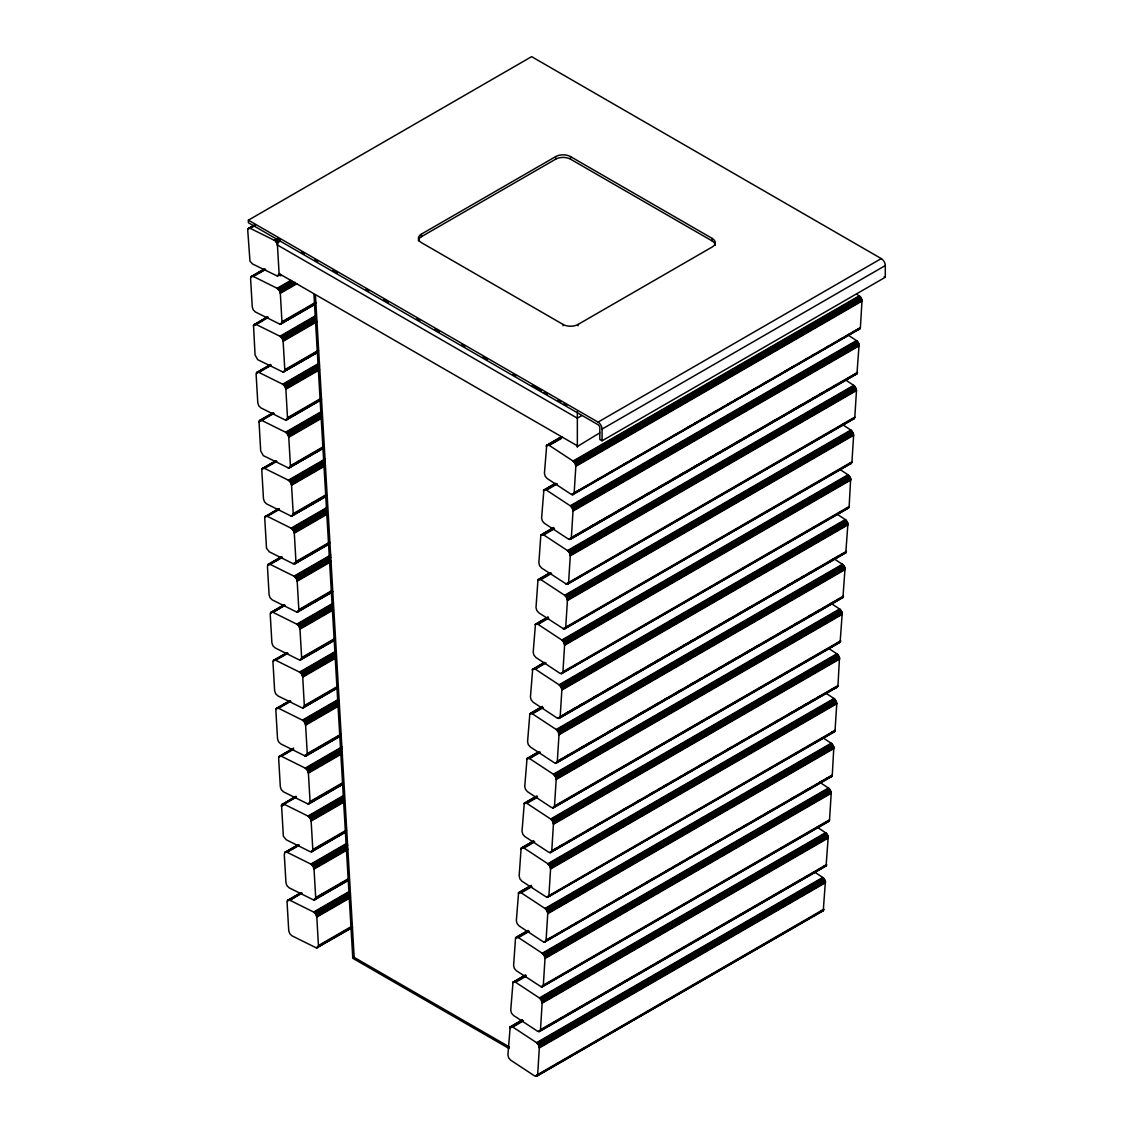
<?xml version="1.0" encoding="UTF-8"?>
<svg xmlns="http://www.w3.org/2000/svg" width="1133" height="1133" viewBox="0 0 1133 1133"><rect width="100%" height="100%" fill="white"/><g stroke="black" fill="none" stroke-linecap="round" stroke-linejoin="round"><path stroke-width="1.5" d="M248.396 220.17L248.396 222.748L598.04 424.691A2.535 1.459 60 0 1 599.824 427.792L599.824 439.491L602.062 440.794L885.284 277.273L885.298 265.561A5.693 3.286 60 0 0 881.262 258.593L531.632 56.65L248.396 220.17L598.04 422.113A5.693 3.286 60 0 1 602.062 429.081L602.062 440.794M418.403 240.947A10.537 6.09 0 0 1 421.49 236.641L421.49 234.064L555.652 156.609A10.537 6.09 0 0 1 570.55 156.609L712.175 238.397A10.537 6.09 0 0 1 712.175 247.008L578.014 324.463A10.537 6.09 0 0 1 563.101 324.463L421.49 242.674A10.537 6.09 0 0 1 421.49 234.064M421.49 236.641L555.652 159.186L555.652 156.609M563.101 325.752L563.101 324.463M715.263 245.28A10.537 6.09 0 0 0 712.175 240.975L570.55 159.186L570.55 156.609M577.348 446.501L599.711 432.905M578.014 325.752L578.014 324.463M712.175 240.975L712.175 238.397M266.807 317.155L253.523 325.327L255.052 354.955L257.687 359.671L283.108 372.106L317.736 352.377M271.991 413.347L259.74 420.414L259.032 421.873L260.689 450.934L263.323 455.636L288.731 468.071L323.372 448.342M281.99 322.381L280.333 293.32L279.313 290.374L277.16 288.292L253.367 276.48L251.314 276.466L250.591 278.548L252.262 306.986L253.282 309.932L255.449 312.014L279.228 323.84L281.281 323.84L281.99 322.381L315.654 302.936M284.071 371.808L284.794 369.726L283.137 341.302L282.117 338.356L279.95 336.26L256.157 324.449L254.118 324.449M287.527 418.304L285.87 389.242L284.85 386.296L282.683 384.214L258.891 372.403L256.851 372.403L256.129 374.471L257.8 402.909L258.82 405.855L260.972 407.937L284.765 419.762L286.805 419.762L287.527 418.304L321.191 398.858M282.117 804.232L284.171 804.246L307.964 816.057L310.116 818.139L311.136 821.085L312.807 849.523L312.085 851.605L310.031 851.605L286.238 839.78L283.349 836.168L281.536 805.11L295.897 796.287M289.694 467.787L290.43 465.705L288.759 437.267L287.74 434.321L285.573 432.239L261.78 420.428L259.74 420.414M292.498 515.756L293.22 513.674L291.549 485.25L290.53 482.304L288.377 480.208L264.584 468.396L262.53 468.396L261.808 470.478L263.479 498.902L264.499 501.848L266.652 503.944L290.445 515.756L292.498 515.756L326.162 496.325M265.278 516.351L267.317 516.351L291.11 528.162L293.277 530.244L294.297 533.19L295.954 561.628L295.231 563.71L293.192 563.71L269.399 551.884L266.51 548.273L264.683 517.215L277.967 509.043M298.121 611.735L298.843 609.653L297.186 581.215L296.166 578.269L293.999 576.187L270.206 564.376L268.167 564.361L267.445 566.443L269.102 594.882L270.121 597.827L272.288 599.909L296.081 611.735L298.121 611.735L331.799 592.29M300.911 659.703L301.633 657.622L299.976 629.197L298.956 626.252L296.789 624.156L272.996 612.344L270.957 612.344L270.235 614.426L271.892 642.85L272.911 645.796L275.078 647.892L298.871 659.703L300.911 659.703L334.589 640.272M304.366 706.199L302.723 677.137L301.704 674.192L299.537 672.11L275.744 660.298L273.704 660.298L272.982 662.366L274.639 690.804L275.659 693.75L277.826 695.832L301.619 707.658L303.658 707.658L304.366 706.199L336.515 687.646M306.547 755.683L307.27 753.601L305.598 725.162L304.593 722.217L302.426 720.135L278.633 708.323L276.594 708.309L275.871 710.391L277.528 738.829L278.548 741.775L280.715 743.857L304.508 755.683L306.547 755.683L340.212 736.238M309.337 803.651L310.06 801.569L308.403 773.145L307.383 770.199L305.216 768.103L281.423 756.292L279.384 756.292L278.661 758.374L280.318 786.798L281.338 789.743L283.505 791.84L307.298 803.651L309.337 803.651L343.016 784.22M314.974 899.63L315.696 897.548L314.025 869.11L313.005 866.164L310.853 864.082L287.06 852.271L285.006 852.257L284.284 854.339L285.955 882.777L286.975 885.723L289.127 887.805L312.92 899.63L314.974 899.63L348.638 880.185M318.472 946.14L316.815 917.093L315.81 914.147L313.643 912.051L289.85 900.239L287.81 900.239L287.074 902.321L288.745 930.745L289.765 933.691L291.932 935.787L315.725 947.599L317.764 947.599L318.472 946.14L352.151 926.709M536.645 1076.237L537.665 1074.466L539.322 1047.954L538.6 1045.037L536.56 1042.672L512.767 1027.022L510.19 1026.88L507.924 1054.894L508.646 1057.811L510.686 1060.162L534.479 1075.826L536.645 1076.237L823.266 910.72L825.405 881.347L823.309 877.848L814.372 871.914M539.464 1031.497L540.483 1029.727L542.14 1003.215L541.418 1000.297L539.379 997.946L515.586 982.283L513.008 982.155L510.742 1010.154L511.465 1013.072L513.504 1015.423L537.297 1031.087L539.464 1031.497L826.099 865.98L828.223 836.621L826.127 833.109L817.19 827.175M545.001 958.518L543.344 985.03L542.749 986.517L541.262 986.871L516.365 970.726L514.325 968.375L513.603 965.458L515.557 937.855L518.447 937.586L542.24 953.235L544.279 955.601L545.001 958.518L831.211 793.27L828.988 788.412L820.051 782.478M546.078 940.234L547.749 913.722L547.027 910.805L544.987 908.454L521.194 892.804L518.602 892.662L516.336 920.662L517.073 923.579L519.112 925.944L542.905 941.594L545.072 942.005L546.078 940.234L832.288 775L833.831 747.129L831.735 743.63L822.799 737.682M550.567 868.997L548.91 895.509L548.301 896.996L546.828 897.35L521.931 881.205L519.891 878.854L519.169 875.936L521.109 848.334L524.013 848.065L547.806 863.728L549.845 866.079L550.567 868.997L836.777 703.749L834.554 698.891L825.617 692.957M551.771 850.798L553.428 824.286L552.706 821.368L550.666 819.017L526.873 803.354L524.282 803.226L522.03 831.225L522.752 834.143L524.791 836.508L548.584 852.158L550.751 852.568L551.771 850.798L837.967 685.564L839.511 657.692L837.414 654.194L828.478 648.246M553.485 807.787L554.504 806.016L556.176 779.504L555.453 776.587L553.4 774.236L529.607 758.572L527.029 758.444L524.763 786.444L525.485 789.361L527.539 791.712L551.318 807.376L553.485 807.787L840.12 642.269L842.244 612.911L840.148 609.398L831.211 603.464M556.303 763.061L557.323 761.291L558.994 734.779L558.272 731.861L556.218 729.496L532.439 713.847L529.847 713.705L527.581 741.718L528.304 744.636L530.357 746.987L554.15 762.636L556.303 763.061L842.938 597.544L845.062 568.171L842.966 564.673L834.03 558.739M559.164 718.35L560.184 716.58L561.855 690.068L561.132 687.15L559.079 684.799L535.286 669.136L532.708 668.994L530.442 697.007L531.165 699.925L533.218 702.276L557.011 717.94L559.164 718.35L845.799 552.833L847.923 523.474L845.827 519.962L836.89 514.028M562.931 671.798L564.588 645.286L563.866 642.369L561.826 640.018L538.033 624.354L535.456 624.212L533.19 652.226L533.912 655.143L535.951 657.494L559.744 673.158L561.911 673.569L562.931 671.798L849.141 506.55L850.671 478.678L848.575 475.18L839.638 469.246M567.421 600.547L565.749 627.059L565.155 628.56L563.682 628.914L538.77 612.769L536.73 610.404L536.008 607.486L537.963 579.898L540.852 579.614L564.645 595.278L566.684 597.629L567.421 600.547L853.616 435.313L851.393 430.455L842.456 424.507M570.267 555.85L568.61 582.362L568.015 583.849L566.542 584.203L541.631 568.058L539.591 565.707L538.869 562.789L540.823 535.187L543.713 534.918L567.506 550.581L569.545 552.932L570.267 555.85L856.477 390.602L854.254 385.744L845.317 379.81M570.338 539.35L571.358 537.58L573.015 511.068L572.292 508.151L570.253 505.785L546.46 490.136L543.868 489.994L541.616 518.008L542.339 520.925L544.378 523.276L568.171 538.926L570.338 539.35L856.959 373.833L859.097 344.46L857.001 340.962L848.065 335.028M574.176 492.841L575.833 466.329L575.111 463.411L573.071 461.06L549.278 445.396L546.701 445.269L544.435 473.268L545.157 476.186L547.197 478.537L570.99 494.2L573.156 494.611L574.176 492.841L860.386 327.607L862.029 300.457L860.358 296.775L856.477 293.971M831.934 731.621L834.1 732.031L835.021 730.842L836.777 703.749M849.325 463.482L850.94 463.595L851.959 461.825L853.616 435.313M827.472 821.623L828.959 821.283L829.554 819.782L831.211 793.27M852.186 418.771L853.8 418.884L854.82 417.114L856.477 390.602M255.01 224.688L248.439 228.455L247.716 229.914L249.968 261.156L252.56 263.989L277.429 276.098L279.115 273.733L277.429 245.011L278.137 242.15L280.134 240.04M857.738 329.264L859.366 329.377L860.386 327.607M846.507 508.207L848.121 508.32L849.141 506.55M832.273 688.991L836.961 687.334L837.967 685.564M826.594 778.428L831.268 776.771L832.288 775M856.959 373.833L854.919 373.989M845.799 552.833L844.878 553.23M842.938 597.544L837.839 599.47M840.12 642.269L838.08 642.439M826.099 865.98L824.059 866.15M823.266 910.72L820.689 910.578M248.085 228.824L253.99 225.509M247.844 229.319L253.962 225.793M248.439 228.455L254.528 225.594M249.94 228.243L255.067 225.807M250.478 228.455L274.271 240.267L277.33 238.496M274.271 240.267L277.868 238.822M274.809 240.593L278.435 239.29M275.376 241.06L275.928 241.655L278.987 239.884M275.928 241.655L276.438 242.349L279.497 240.593M277.443 245.294L276.849 243.113L279.908 241.343M251.314 276.466L263.564 269.399M250.974 276.849L264.527 269.116M250.733 277.344L262.969 270.277M252.829 276.268L265.065 269.201M259.797 272.628L262.856 270.858M253.367 276.48L265.604 269.413M277.429 276.098L280.488 274.342M277.16 288.292L290.926 280.333M277.698 288.618L289.949 281.55M278.265 289.085L292.045 281.126M278.817 289.68L292.597 281.72M279.313 290.374L293.093 282.429M279.738 291.139L295.047 282.301M280.049 291.917L295.359 283.08M280.248 292.654L295.557 283.817M280.333 293.32L297.172 283.604M253.764 324.817L267.317 317.084M253.523 325.327L265.759 318.26M255.619 324.236L267.855 317.169M253.395 325.907L262.587 320.597M256.157 324.449L268.394 317.382M282.004 321.758L315.668 302.313M286.89 319.421L291.478 316.758M279.766 324.038L311.915 305.485M281.862 322.962L315.541 303.517M280.318 324.123L315.512 303.8M280.828 324.066L314.946 304.395M279.95 336.26L315.144 315.937M280.488 336.6L315.696 316.263M281.055 337.053L316.263 316.73M281.607 337.648L315.286 318.217M282.117 338.356L315.781 318.911M282.528 339.107L316.206 319.676M282.839 339.886L314.988 321.333M283.038 340.622L316.716 321.191M283.137 341.302L316.801 321.857M256.851 372.403L270.631 364.444M256.497 372.771L270.065 365.038M256.27 373.267L268.507 366.2M258.366 372.191L270.603 365.123M258.891 372.403L271.141 365.336M284.794 369.726L318.472 350.295M301.93 360.322L304.989 358.552M308.049 356.782L311.108 355.026M284.78 370.349L318.458 350.918M287.159 369.372L291.748 366.71M294.807 364.953L305.528 358.764M308.587 356.994L316.234 352.575M284.666 370.93L318.331 351.499M283.108 372.106L318.09 351.995M282.683 384.214L319.421 363.013M283.236 384.54L318.444 364.217M283.802 385.008L318.996 364.684M284.355 385.602L319.548 365.279M284.85 386.296L318.529 366.865M285.275 387.061L318.94 367.616M285.587 387.84L319.265 368.395M285.785 388.577L319.449 369.131M285.87 389.242L319.548 369.811M259.386 420.796L272.954 413.063M259.145 421.292L266.807 416.873M261.241 420.216L273.492 413.148M259.032 421.873L263.621 419.224M261.78 420.428L274.03 413.361M287.541 417.68L321.206 398.235M287.4 418.884L321.078 399.439M285.856 420.046L319.52 400.615M286.366 419.989L321.56 399.666M285.573 432.239L320.781 411.916M286.125 432.565L321.319 412.242M286.691 433.033L321.885 412.709M287.244 433.627L320.908 414.182M287.74 434.321L321.418 414.89M288.164 435.086L321.829 415.641M288.476 435.851L320.611 417.298M288.674 436.602L322.339 417.156M288.759 437.267L322.438 417.836M262.53 468.396L275.234 461.103M262.176 468.765L275.744 461.032M261.95 469.274L274.186 462.207M264.046 468.184L276.282 461.117M264.584 468.396L276.82 461.329M290.43 465.705L324.095 446.26M290.416 466.329L324.08 446.884M288.193 467.986L298.914 461.811M301.973 460.04L323.401 447.662M290.289 466.909L323.967 447.464M288.731 468.071L323.939 447.747M288.377 480.208L325.1 459.007M288.915 480.548L324.123 460.21M289.481 481.001L324.675 460.678M290.034 481.596L325.228 461.273M290.53 482.304L324.208 462.859M290.954 483.055L324.633 463.624M291.266 483.833L324.944 464.388M291.464 484.57L325.143 465.139M291.549 485.25L325.228 465.805M264.924 516.719L278.704 508.774M264.683 517.215L279.03 509.071M267.317 516.351L279.568 509.284M293.22 513.674L325.355 495.121M293.206 514.297L325.341 495.744M290.983 515.968L306.292 507.131M309.351 505.36L326.191 495.645M293.079 514.878L326.757 495.447M291.535 516.053L327.253 495.659M291.11 528.162L326.318 507.839M291.663 528.488L326.856 508.165M292.229 528.955L327.423 508.632M292.767 529.55L326.446 510.105M293.277 530.244L326.941 510.813M293.702 531.009L327.366 511.564M294.014 531.788L326.148 513.221M294.212 532.524L326.346 513.971M294.297 533.19L326.431 514.637M268.167 564.361L280.857 557.068M267.813 564.744L281.366 557.011M269.102 564.361L279.823 558.172M269.668 564.163L281.919 557.096M268.988 564.942L272.047 563.172M275.107 561.401L278.166 559.645M270.206 564.376L282.457 557.309M295.954 561.628L329.632 542.183M293.192 563.71L329.618 542.806M295.26 563.03L329.505 543.387M295.798 563.115L327.947 544.562M294.792 563.937L329.264 543.897M293.999 576.187L330.737 554.972M294.552 576.513L329.745 556.19M295.104 576.98L330.312 556.657M295.656 577.575L330.864 557.252M296.166 578.269L329.83 558.838M296.591 579.034L330.255 559.589M296.903 579.799L330.567 560.368M581.824 415.584L577.348 418.176L277.429 245.011M297.101 580.549L330.765 561.104M297.186 581.215L330.85 561.784M546.701 445.269L560.892 437.041M546.375 445.68L561.387 436.913M548.174 444.915L561.94 436.956M546.177 446.19L559.957 438.23M548.726 445.099L560.977 438.032M553.754 442.337L558.342 439.689M549.278 445.396L561.529 438.329M598.04 422.113L881.262 258.593M270.957 612.344L283.647 605.05M270.603 612.712L284.383 604.767M270.362 613.222L282.613 606.155M272.458 612.132L283.179 605.957M274.837 611.154L279.426 608.492M272.996 612.344L285.247 605.277M602.062 429.081L885.298 265.561M298.843 609.653L330.992 591.1M309.861 603.776L312.92 602.005M298.829 610.276L330.978 591.723M296.619 611.933L307.326 605.758M310.4 603.988L321.106 597.799M324.165 596.029L327.225 594.259M298.715 610.857L330.85 592.304M297.158 612.018L332.875 591.638M573.071 461.06L859.281 295.812M573.61 461.471L859.82 296.223M574.148 462.009L860.358 296.775M574.658 462.675L860.868 297.427M296.789 624.156L331.997 603.832M575.111 463.411L861.321 298.177M297.342 624.481L332.536 604.158M575.465 464.19L861.675 298.956M297.908 624.949L333.102 604.625M575.706 464.969L861.916 299.735M298.461 625.543L332.125 606.113M575.819 465.691L862.029 300.457M575.833 466.329L862.043 301.081M298.956 626.252L332.635 606.806M299.381 627.002L333.045 607.571M299.693 627.781L331.827 609.228M299.891 628.518L332.026 609.965M299.976 629.197L332.111 610.63M544.293 489.725L555 483.536M543.557 490.405L555.51 483.423M545.341 489.64L556.062 483.465M543.358 490.915L547.961 488.266M551.02 486.496L554.079 484.74M545.908 489.838L556.629 483.649M546.46 490.136L557.167 483.947M273.704 660.298L286.394 652.99M273.35 660.666L286.904 652.934M273.11 661.162L287.456 653.019M275.744 660.298L287.98 653.231M571.542 494.498L579.19 490.079M582.249 488.309L585.308 486.553M596.029 480.364L599.088 478.593M609.795 472.404L614.383 469.756M623.575 464.459L628.164 461.811M631.223 460.04L640.414 454.73M651.121 448.555L654.18 446.784M672.549 436.177L675.608 434.406M686.329 428.232L689.388 426.461M693.977 423.813L697.036 422.043M700.095 420.272L703.154 418.502M707.757 415.853L710.816 414.083M713.875 412.327L716.934 410.557M721.523 407.908L724.582 406.138M727.655 404.368L732.244 401.719M735.303 399.949L738.362 398.179M749.083 392.004L753.672 389.341M762.849 384.045L767.438 381.396M784.277 371.666L793.468 366.37M804.175 360.181L807.234 358.425M811.823 355.762L814.896 354.006M825.603 347.817L828.662 346.047M839.383 339.858L842.442 338.101M847.031 335.439L850.09 333.683M853.149 331.912L856.208 330.142M574.091 493.407L860.301 328.173M572.094 494.682L697.602 422.227M700.661 420.456L858.304 329.448M572.647 494.724L860.103 328.683M301.633 657.622L335.311 638.191M303.46 657.055L306.519 655.285M301.633 658.245L335.297 638.814M303.998 657.267L314.719 651.078M317.778 649.308L333.088 640.471M301.505 658.825L335.184 639.394M299.948 660.001L334.943 639.89M570.253 505.785L856.463 340.551M570.791 506.196L857.001 340.962M571.329 506.748L857.539 341.5M571.839 507.4L858.049 342.166M572.292 508.151L858.502 342.902M572.647 508.929L858.856 343.681M572.887 509.708L859.097 344.46M573.001 510.431L859.211 345.183M573.015 511.068L859.225 345.82M299.537 672.11L336.274 650.909M300.075 672.436L335.283 652.112M300.642 672.903L335.85 652.58M541.135 534.776L553.796 527.44M301.194 673.498L336.402 653.174M540.823 535.187L553.06 528.12M542.608 534.422L553.315 528.247M301.704 674.192L335.368 654.761M543.174 534.62L553.881 528.431M543.713 534.918L554.434 528.729M302.114 674.956L335.793 655.511M302.426 675.735L336.104 656.29M302.624 676.472L336.303 657.027M302.723 677.137L336.388 657.707M571.358 537.58L857.568 372.332M568.709 539.237L571.783 537.467M582.489 531.278L585.549 529.508M590.137 526.859L593.196 525.089M596.27 523.333L600.858 520.67M603.917 518.914L606.976 517.144M617.697 510.955L622.286 508.306M631.463 503.01L636.052 500.347M645.244 495.05L648.303 493.28M659.009 487.091L662.083 485.335M672.79 479.146L675.849 477.375M680.437 474.727L683.511 472.957M694.217 466.768L697.277 465.012M701.865 462.349L704.938 460.593M707.998 458.823L711.057 457.052M715.645 454.404L718.704 452.634M721.763 450.863L724.823 449.107M735.544 442.918L740.132 440.27M743.191 438.499L746.25 436.729M749.324 434.959L753.912 432.31M770.752 422.595L775.34 419.946M792.165 410.217L801.357 404.92M812.064 398.731L815.137 396.961M819.725 394.312L822.785 392.542M825.844 390.786L828.903 389.016M833.491 386.367L836.551 384.597M276.594 708.309L289.283 701.015M571.259 538.147L857.469 372.899M276.24 708.692L289.793 700.959M569.276 539.421L656.517 489.045M659.576 487.289L855.486 374.173M275.999 709.187L288.235 702.12M569.828 539.464L857.27 373.423M278.095 708.111L290.331 701.044M278.633 708.323L290.869 701.242M567.506 550.581L853.715 385.333M568.044 550.992L854.254 385.744M568.582 551.53L854.792 386.282M569.106 552.182L855.316 386.948M304.38 705.576L336.529 687.023M569.545 552.932L855.755 387.684M303.686 706.978L336.388 688.227M302.695 707.941L336.374 688.51M569.899 553.711L856.109 388.477M303.205 707.884L337.676 687.844M570.14 554.49L856.35 389.242M570.267 555.212L856.477 389.964M538.274 579.487L549.902 572.901M537.963 579.898L548.669 573.709M537.764 580.408L550.454 572.944M540.314 579.317L551.02 573.142M540.852 579.614L551.573 573.44M302.426 720.135L337.62 699.812M302.964 720.461L338.172 700.137M303.531 720.928L338.739 700.605M304.083 721.523L337.761 702.078M304.593 722.217L338.257 702.786M305.004 722.981L338.682 703.536M305.315 723.746L337.464 705.193M305.513 724.497L337.662 705.93M305.598 725.162L337.747 706.61M565.976 584.019L854.82 417.114M566.542 584.203L854.735 417.695M567.095 584.246L854.537 418.204M567.591 584.132L854.225 418.615M279.384 756.292L293.603 748.106M279.03 756.66L292.583 748.927M278.789 757.17L291.039 750.103M280.885 756.079L293.135 749.012M281.423 756.292L293.674 749.225M564.645 595.278L850.855 430.044M565.183 595.689L851.393 430.455M565.721 596.227L851.931 430.993M566.245 596.893L852.455 431.645M566.684 597.629L852.894 432.395M567.038 598.422L853.248 433.174M567.279 599.187L853.489 433.953M567.406 599.909L853.616 434.675M307.27 753.601L340.934 734.156M304.508 755.683L307.567 753.912M307.255 754.224L340.934 734.779M305.046 755.881L340.24 735.558M307.142 754.805L340.806 735.359M305.584 755.966L340.792 735.643M535.456 624.212L548.117 616.876M535.144 624.623L547.381 617.556M536.929 623.872L547.636 617.683M537.495 624.056L548.202 617.867M538.033 624.354L548.754 618.165M305.216 768.103L341.954 746.902M305.754 768.429L340.962 748.106M306.321 768.896L341.529 748.573M306.873 769.491L342.081 749.168M307.383 770.199L341.047 750.754M307.794 770.95L341.472 751.519M308.119 771.729L341.784 752.284M308.318 772.465L341.982 753.034M308.403 773.145L342.067 753.7M563.115 628.716L851.959 461.825M563.682 628.914L851.874 462.391M564.234 628.957L851.676 462.901M564.73 628.829L851.365 463.312M561.826 640.018L848.036 474.769M562.365 640.428L848.575 475.18M562.903 640.966L849.113 475.718M563.427 641.618L849.637 476.384M281.777 804.614L295.543 796.669M281.536 805.11L295.869 796.966M563.866 642.369L850.076 477.12M281.409 805.69L296.407 797.179M281.395 806.314L284.454 804.557M564.22 643.147L850.43 477.914M564.461 643.926L850.671 478.678M564.588 644.649L850.784 479.401M564.588 645.286L850.798 480.038M532.397 669.419L544.35 662.423M534.181 668.654L544.902 662.465M532.198 669.929L542.905 663.74M534.748 668.838L545.455 662.649M536.702 667.847L541.291 665.198M535.286 669.136L546.007 662.947M310.06 801.569L342.208 783.016M310.045 802.192L342.194 783.639M307.836 803.864L315.484 799.445M318.543 797.674L341.5 784.418M309.932 802.773L342.067 784.22M308.374 803.948L343.356 783.838M307.964 816.057L343.157 795.734M308.502 816.383L343.71 796.06M309.068 816.851L344.276 796.527M309.621 817.445L343.285 798M310.116 818.139L343.795 798.708M560.863 673.639L849.056 507.131M562.648 672.875L848.858 507.641M561.416 673.682L848.546 508.051M310.541 818.904L344.22 799.459M310.853 819.683L344.531 800.238M311.051 820.419L343.2 801.867M311.136 821.085L343.285 802.532M559.079 684.799L845.289 519.551M559.617 685.21L845.827 519.962M560.169 685.748L846.379 520.514M560.679 686.414L846.889 521.166M561.132 687.15L847.342 521.916M561.486 687.929L847.682 522.695M561.713 688.708L847.923 523.474M561.841 689.431L848.05 524.197M561.855 690.068L848.065 524.82M285.006 852.257L297.71 844.963M284.652 852.639L298.22 844.906M285.955 852.257L296.662 846.068M286.522 852.058L298.758 844.991M291.946 849.297L295.019 847.541M287.06 852.271L299.296 845.19M530.272 713.436L542.509 706.355M529.536 714.116L541.489 707.134M531.32 713.351L542.041 707.176M533.926 711.977L541.588 707.558M531.887 713.549L542.608 707.36M532.439 713.847L543.146 707.658M312.807 849.523L346.471 830.078M312.793 850.147L346.457 830.701M312.099 850.925L346.344 831.282M311.122 851.889L344.786 832.458M311.632 851.832L346.103 831.792M560.184 716.58L846.393 551.346M557.549 718.237L560.608 716.467M565.197 713.818L568.27 712.048M571.329 710.292L575.918 707.629M578.977 705.873L582.036 704.103M592.757 697.914L597.346 695.265M606.523 689.969L611.112 687.306M620.303 682.009L623.362 680.239M634.083 674.05L637.143 672.294M647.849 666.105L650.909 664.335M655.497 661.686L658.57 659.916M661.63 658.146L664.689 656.389M669.277 653.727L672.336 651.971M683.057 645.782L686.116 644.011M690.705 641.363L693.764 639.593M696.823 637.822L699.882 636.066M710.603 629.877L715.192 627.229M718.251 625.458L721.31 623.688M724.384 621.918L728.972 619.269M738.15 613.973L741.209 612.202M745.811 609.554L750.4 606.906M773.357 593.65L776.417 591.879M787.123 585.69L790.197 583.92M794.785 581.271L797.844 579.501M800.904 577.745L803.963 575.975M808.551 573.326L811.625 571.556M814.684 569.786L817.743 568.015M829.979 560.948L833.038 559.178M836.112 557.422L839.171 555.652M560.099 717.147L846.309 551.913M558.116 718.421L631.577 676.004M634.636 674.248L659.123 660.1M662.196 658.344L844.326 553.187M558.668 718.464L846.11 552.422M310.853 864.082L346.047 843.759M311.391 864.408L346.599 844.085M311.957 864.876L347.151 844.552M312.51 865.47L347.704 845.147M313.005 866.164L346.684 846.719M313.43 866.929L347.095 847.484M313.742 867.694L347.42 848.263M313.94 868.445L347.619 848.999M314.025 869.11L347.704 849.665M556.218 729.496L842.428 564.262M556.756 729.907L842.966 564.673M557.309 730.459L843.519 565.211M557.818 731.111L844.028 565.877M558.272 731.861L844.482 566.613M558.626 732.64L844.836 567.392M558.852 733.419L845.062 568.171M558.98 734.142L845.19 568.893M558.994 734.779L845.204 569.531M527.029 758.444L538.671 751.859M526.718 758.855L537.424 752.666M526.519 759.365L539.223 751.901M529.069 758.274L539.775 752.085M529.607 758.572L540.328 752.397M287.81 900.239L300.5 892.946M287.456 900.608L301.222 892.662M287.216 901.117L300.981 893.158M289.312 900.027L301.548 892.96M291.677 899.05L294.75 897.279M289.85 900.239L302.086 893.172M315.696 897.548L347.831 878.996M319.053 896.09L322.112 894.319M340.481 883.712L343.54 881.956M315.682 898.172L347.817 879.619M313.459 899.829L316.518 898.072M319.591 896.302L322.65 894.532M325.709 892.762L344.078 882.154M315.555 898.752L347.704 880.199M314.011 899.914L348.992 879.817M557.323 761.291L843.533 596.043M559.277 760.285L562.336 758.529M565.409 756.759L568.469 754.989M579.175 748.8L583.764 746.151M586.837 744.381L589.896 742.625M608.265 732.017L611.324 730.247M614.383 728.477L618.972 725.828M635.811 716.113L644.989 710.802M655.71 704.627L658.769 702.857M663.357 700.208L666.416 698.438M677.137 692.249L680.197 690.479M690.903 684.304L693.962 682.533M698.565 679.885L701.624 678.115M704.684 676.344L707.743 674.574M718.449 668.399L721.523 666.629M726.111 663.98L729.17 662.21M732.23 660.44L736.818 657.791M746.01 652.495L750.598 649.832M753.657 648.076L758.246 645.413M781.204 632.157L784.263 630.401M794.984 624.212L798.043 622.442M808.764 616.253L811.823 614.497M816.411 611.834L819.471 610.078M822.53 608.308L825.589 606.537M830.192 603.889L833.251 602.119M557.238 761.858L843.448 596.609M555.255 763.132L792.491 626.167M795.55 624.396L820.037 610.262M823.096 608.492L841.465 597.884M555.807 763.175L843.249 597.133M313.643 912.051L348.837 891.728M314.181 912.377L349.389 892.053M553.4 774.236L839.61 608.987M553.938 774.646L840.148 609.398M314.747 912.844L349.955 892.521M554.49 775.184L840.7 609.951M315.3 913.439L348.978 894.008M555 775.85L841.21 610.602M315.81 914.147L349.474 894.702M316.22 914.898L349.899 895.467M555.453 776.587L841.649 611.353M555.793 777.38L842.003 612.132M316.532 915.676L350.21 896.231M316.73 916.413L348.879 897.86M556.034 778.144L842.244 612.911M556.161 778.867L842.371 613.633M316.815 917.093L348.964 898.526M556.176 779.504L842.385 614.27M524.282 803.226L536.957 795.876M523.97 803.637L535.923 796.641M525.754 802.872L536.476 796.683M528.36 801.498L536.022 797.08M526.321 803.056L537.042 796.867M526.873 803.354L537.58 797.179M554.504 806.016L840.714 640.782M554.419 806.583L840.629 641.349M552.437 807.857L688.652 729.213M691.711 727.457L827.926 648.812M830.985 647.042L838.647 642.623M552.989 807.9L840.431 641.859M318.486 945.517L352.151 926.086M316.263 947.811L349.927 928.366M318.359 946.721L352.023 927.29M316.801 947.896L352.519 927.502M550.666 819.017L836.876 653.783M551.204 819.428L837.414 654.194M551.743 819.966L837.953 654.732M552.253 820.632L838.462 655.384M552.706 821.368L838.916 656.134M553.06 822.161L839.27 656.913M553.301 822.926L839.511 657.692M553.414 823.649L839.624 658.415M553.428 824.286L839.638 659.052M521.421 847.923L533.671 840.856M521.109 848.334L533.36 841.267M522.894 847.583L533.615 841.394M520.911 848.858L533.161 841.777M523.46 847.767L534.181 841.578M524.013 848.065L534.719 841.876M553.725 849.807L556.785 848.036M559.844 846.28L562.903 844.51M567.491 841.861L570.55 840.091M573.61 838.321L578.212 835.672M587.39 830.376L591.978 827.713M595.037 825.957L599.64 823.294M622.598 810.038L625.657 808.282M636.364 802.093L639.423 800.323M650.144 794.134L653.203 792.378M657.791 789.715L660.851 787.959M663.924 786.189L666.983 784.418M671.572 781.77L674.631 780M679.219 777.351L682.278 775.581M685.338 773.811L688.411 772.055M699.118 765.866L702.177 764.095M712.898 757.906L717.486 755.258M726.664 749.961L731.267 747.313M740.444 742.002L743.503 740.231M748.092 737.583L752.694 734.935M775.652 721.679L778.711 719.908M789.418 713.733L792.477 711.963M797.08 709.315L800.139 707.544M803.198 705.774L806.257 704.004M810.846 701.355L813.905 699.585M816.964 697.829L820.037 696.059M549.689 852.653L837.882 686.131M551.474 851.889L837.684 686.64M550.241 852.696L837.372 687.051M547.806 863.728L834.015 698.48M548.344 864.139L834.554 698.891M548.882 864.677L835.092 699.429M549.392 865.329L835.602 700.095M549.845 866.079L836.055 700.831M550.199 866.858L836.409 701.624M550.44 867.637L836.65 702.389M550.553 868.36L836.763 703.111M518.602 892.662L531.264 885.312M518.291 893.073L530.244 886.077M520.075 892.308L530.796 886.119M522.681 890.935L530.343 886.516M520.642 892.492L531.363 886.318M521.194 892.804L531.901 886.615M547.791 896.288L835.12 730.261M546.828 897.35L835.021 730.842M548.613 896.585L834.823 731.351M547.381 897.393L834.511 731.762M544.987 908.454L831.197 743.22M545.525 908.864L831.735 743.63M546.064 909.402L832.273 744.169M546.573 910.068L832.783 744.82M547.027 910.805L833.237 745.571M547.381 911.598L833.591 746.35M547.621 912.377L833.831 747.129M547.735 913.099L833.945 747.851M547.749 913.722L833.959 748.488M515.869 937.444L528.105 930.377M515.557 937.855L527.794 930.788M516.889 937.487L528.049 930.915M517.908 937.288L528.615 931.099M518.447 937.586L529.168 931.397M548.032 939.243L551.105 937.487M561.812 931.298L564.871 929.527M569.46 926.879L572.533 925.109M575.592 923.338L578.651 921.568M589.358 915.393L593.961 912.745M597.02 910.974L600.079 909.204M603.138 907.434L607.727 904.785M616.918 899.489L619.978 897.718M624.566 895.07L629.155 892.407M645.994 882.692L655.171 877.395M665.892 871.206L668.952 869.436M673.54 866.787L676.599 865.017M679.658 863.261L682.732 861.491M687.32 858.842L690.379 857.072M693.438 855.302L696.498 853.531M708.748 846.464L711.807 844.694M714.866 842.924L717.925 841.168M736.294 830.56L739.353 828.79M742.412 827.019L747.001 824.371M756.193 819.074L760.781 816.426M763.84 814.655L773.032 809.359M791.386 798.751L794.46 796.981M805.166 790.792L808.226 789.021M818.947 782.846L822.006 781.076M545.993 940.815L832.203 775.567M544.01 942.09L832.004 776.077M544.562 942.132L831.693 776.487M542.24 953.235L828.45 788.001M542.778 953.646L828.988 788.412M543.316 954.198L829.526 788.95M543.84 954.85L830.036 789.616M544.279 955.601L830.489 790.352M544.633 956.379L830.843 791.131M544.874 957.158L831.084 791.91M544.987 957.881L831.197 792.633M513.008 982.155L525.67 974.805M512.697 982.566L523.404 976.377M514.481 981.801L525.188 975.612M515.048 981.985L525.754 975.796M515.586 982.283L526.307 976.108M542.24 985.795L829.554 819.782M541.262 986.871L829.469 820.349M541.815 986.914L829.271 820.859M542.325 986.801L828.959 821.283M539.379 997.946L825.589 832.698M539.917 998.357L826.127 833.109M540.455 998.895L826.665 833.661M540.979 999.561L827.175 834.313M541.418 1000.297L827.628 835.063M541.772 1001.09L827.982 835.842M542.013 1001.855L828.223 836.621M542.14 1002.578L828.336 837.344M542.14 1003.215L828.35 837.981M510.19 1026.88L522.426 1019.813M509.864 1027.291L522.115 1020.224M511.195 1026.923L522.37 1020.351M509.581 1028.382L522.936 1020.536M512.767 1027.022L523.474 1020.833M540.483 1029.727L826.693 864.493M540.399 1030.294L826.608 865.06M538.416 1031.568L644.011 970.599M647.07 968.828L671.572 954.694M674.631 952.924L824.612 866.334M538.968 1031.611L826.41 865.57M536.56 1042.672L822.77 877.438M537.099 1043.096L823.309 877.848M537.637 1043.635L823.847 878.387M538.147 1044.286L824.357 879.052M538.6 1045.037L824.81 879.789M538.954 1045.816L825.164 880.582M539.195 1046.595L825.405 881.347M539.308 1047.317L825.518 882.069M539.322 1047.954L825.532 882.706M536.56 1075.231L823.875 909.218M535.583 1076.308L823.776 909.785M536.136 1076.35L823.592 910.309M884.165 276.622L885.284 277.273M301.151 252.177L304.154 253.905M314.662 259.967L317.665 261.709M332.677 270.376L337.181 272.968M365.704 289.439L368.707 291.167M383.719 299.834L388.208 302.44M416.732 318.897L419.734 320.639M434.746 329.306L439.25 331.898M461.768 344.899L464.771 346.627M482.785 357.037L487.289 359.628M512.796 374.357L515.798 376.099M532.312 385.631L541.319 390.828M544.322 392.556L547.324 394.298M557.833 400.36L560.835 402.102M563.837 403.83L566.84 405.557M577.348 445.821L279.1 273.634A4.008 2.464 -63.6 0 0 281.041 275.744M509.439 1046.991L352.689 956.493L313.968 294.764M509.029 1048.478L352.689 958.221L352.689 956.493L354.176 957.229L315.456 295.515M276.438 242.349L276.849 243.113M577.348 411.633L577.348 447.153M555.652 159.186A10.537 6.09 0 0 1 570.55 159.186"/></g></svg>
